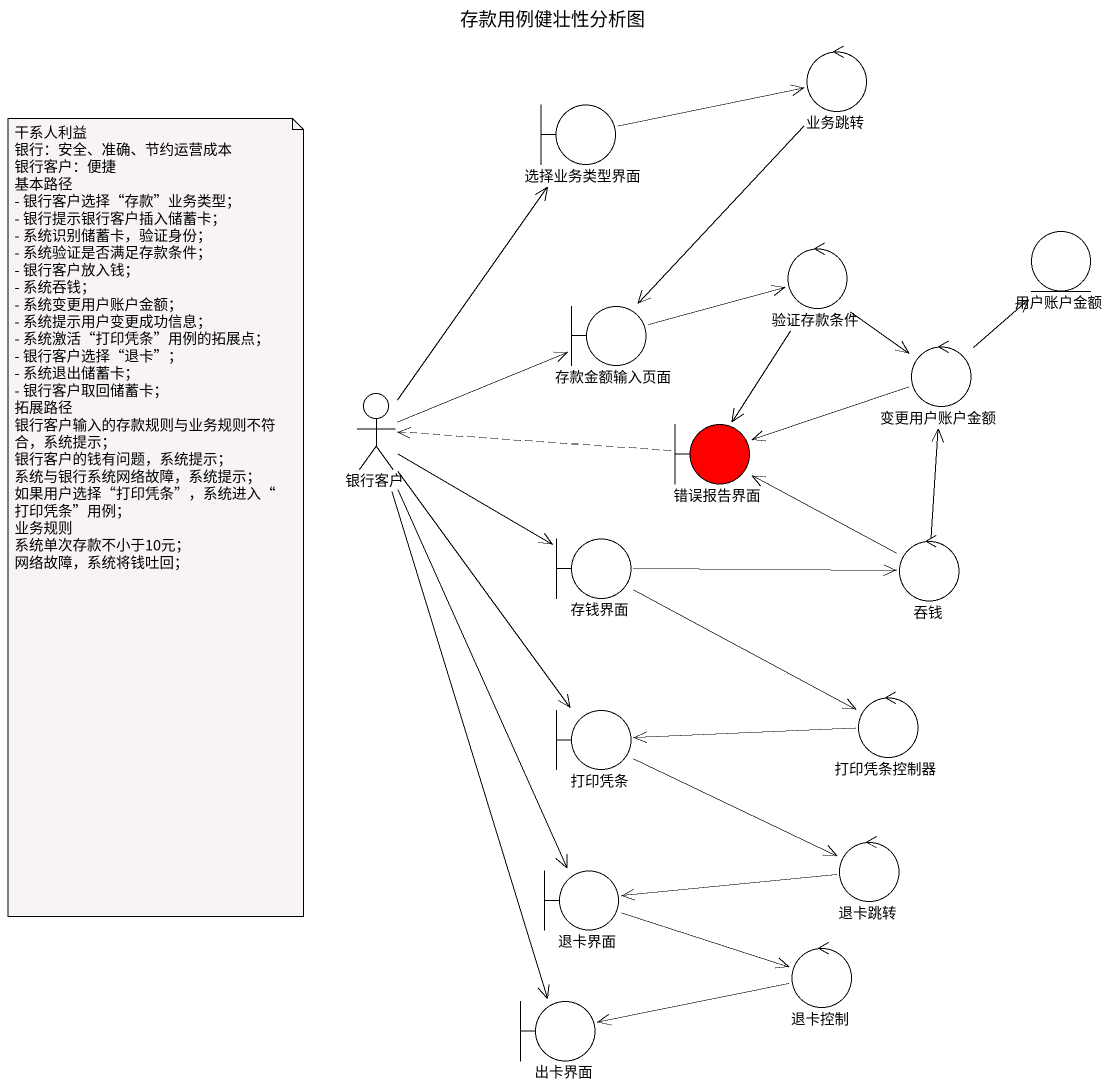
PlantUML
@startuml
title 存款用例健壮性分析图
control 业务跳转
boundary 选择业务类型界面
control 验证存款条件
entity 用户账户金额
boundary 存款金额输入页面
control 变更用户账户金额
actor 银行客户
boundary 错误报告界面 #FF0000
boundary 存钱界面
control 吞钱
boundary 打印凭条
control 打印凭条控制器
control 退卡跳转
boundary 退卡界面
control 退卡控制
boundary 出卡界面
业务跳转 --> 存款金额输入页面
选择业务类型界面 -right-> 业务跳转
验证存款条件 --> 变更用户账户金额
验证存款条件 --> 错误报告界面
存款金额输入页面 -right-> 验证存款条件
变更用户账户金额 -up-> 用户账户金额
变更用户账户金额 -left-> 错误报告界面
银行客户 -up-> 选择业务类型界面
银行客户 -right-> 存款金额输入页面
银行客户 --> 存钱界面
银行客户 --> 打印凭条
银行客户 --> 退卡界面
银行客户 --> 出卡界面
错误报告界面 .left.> 银行客户
存钱界面 -right-> 吞钱
存钱界面 -right-> 打印凭条控制器
吞钱 -up-> 变更用户账户金额
吞钱 -left-> 错误报告界面
打印凭条 -right-> 退卡跳转
打印凭条控制器 -left-> 打印凭条
退卡跳转 -left-> 退卡界面
退卡界面 -right-> 退卡控制
退卡控制 -left-> 出卡界面
note as N1
  干系人利益
  银行：安全、准确、节约运营成本
  银行客户：便捷
  基本路径
  - 银行客户选择“存款”业务类型；
  - 银行提示银行客户插入储蓄卡；
  - 系统识别储蓄卡，验证身份；
  - 系统验证是否满足存款条件；
  - 银行客户放入钱；
  - 系统吞钱；
  - 系统变更用户账户金额；
  - 系统提示用户变更成功信息；
  - 系统激活“打印凭条”用例的拓展点；
  - 银行客户选择“退卡”；
  - 系统退出储蓄卡；
  - 银行客户取回储蓄卡；
  拓展路径
  银行客户输入的存款规则与业务规则不符合，系统提示；
  银行客户的钱有问题，系统提示；
  系统与银行系统网络故障，系统提示；
  如果用户选择“打印凭条”，系统进入“打印凭条”用例；
  业务规则
  系统单次存款不小于10元；
  网络故障，系统将钱吐回；
end note
@enduml
